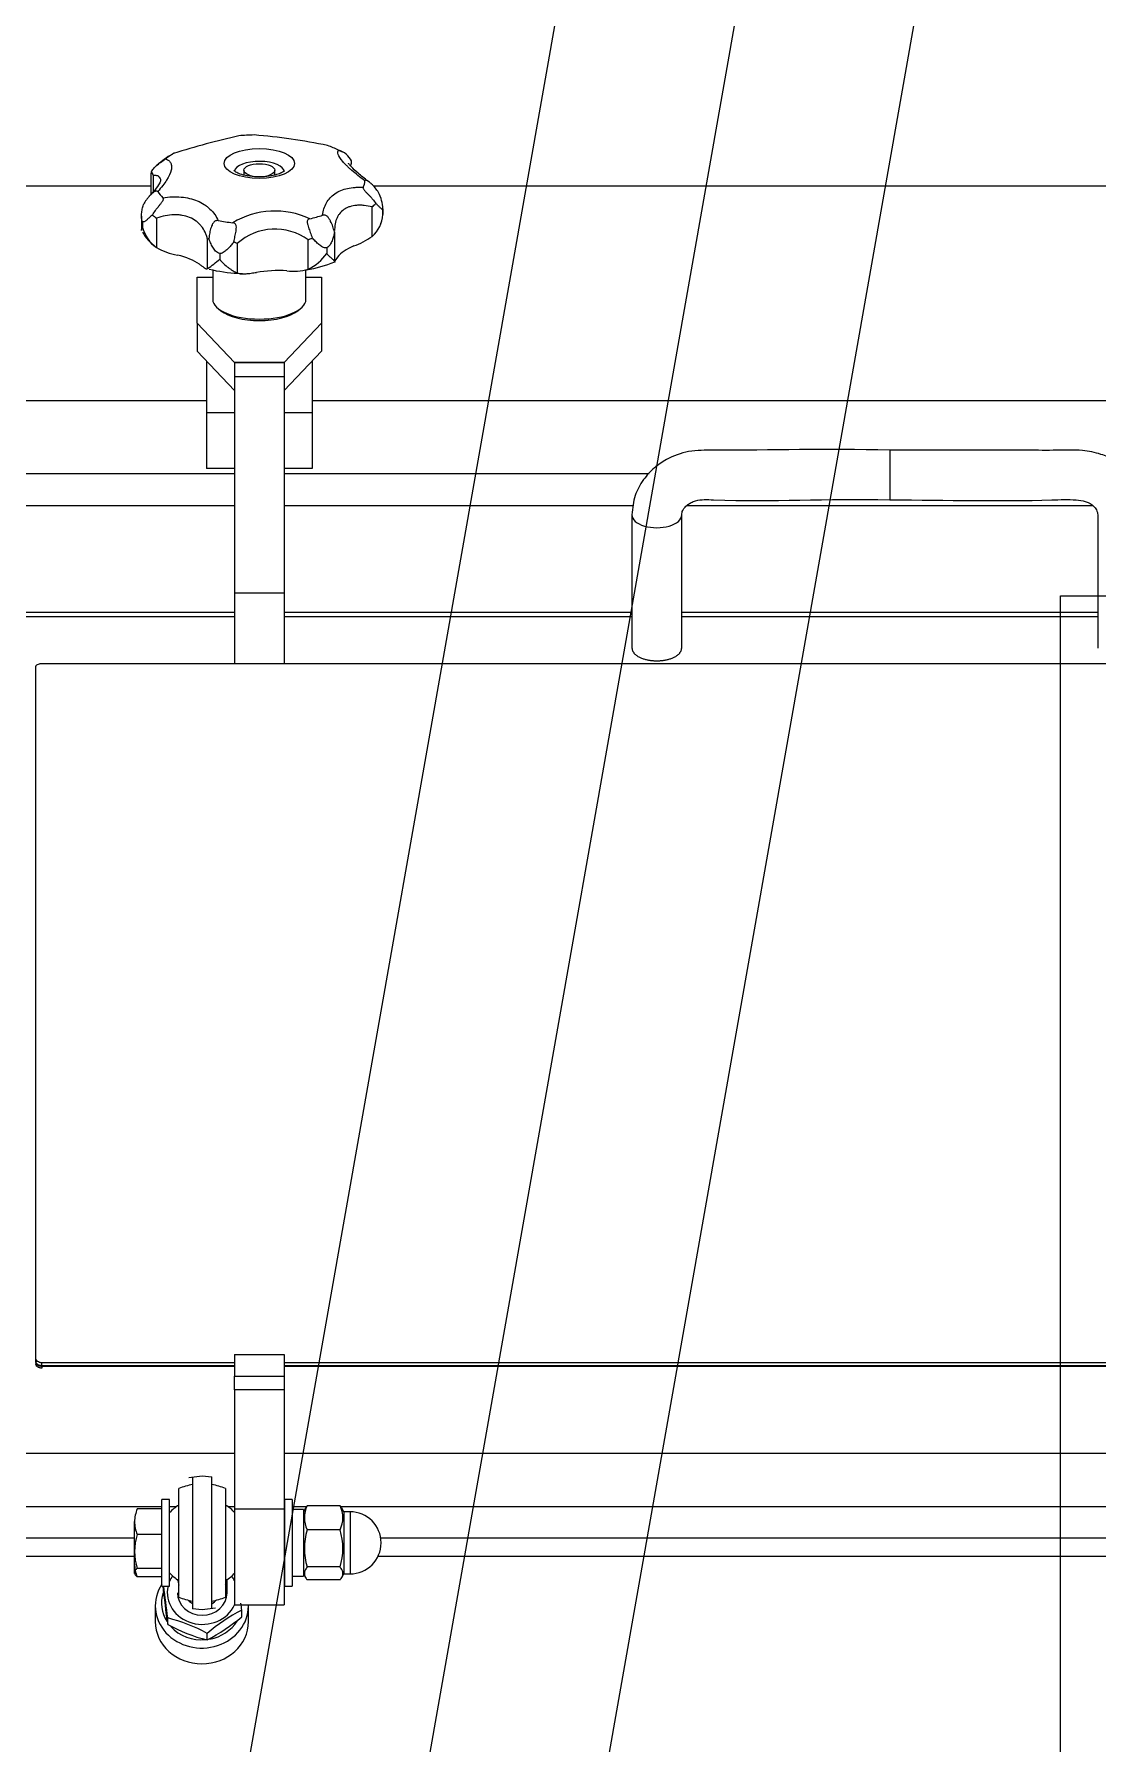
# Model space of a CAD drawing. Extents: x -681219 to -550379, y -242630 to -158199.
# Drawn here: x -589549 to -589207, y -221861 to -221311 of the extents above; entities that cross this region are included whole.
import ezdxf
from ezdxf.lldxf.tags import DXFTag

# ---------------------------------------------------------------- set-up
doc = ezdxf.new("R2010")
doc.units = 0
doc.header["$LTSCALE"] = 1000
doc.layers.get('0').update_dxf_attribs({"linetype": 'CONTINUOUS'})
doc.layers.add('center', color=253, linetype='CENTER2')
doc.layers.add('DIM', color=7, linetype='CONTINUOUS', lineweight=18)
doc.layers.add('famsun', color=7, linetype='CONTINUOUS', lineweight=0)
tags = doc.linetypes.add('CENTER2', pattern=[28.575, 19.05, -3.175, 3.175, -3.175]).pattern_tags.tags
tags[10:11] = [DXFTag(74, 4), DXFTag(75, 0), DXFTag(340, '0'), DXFTag(46, 0.0), DXFTag(50, 0.0), DXFTag(44, 0.0), DXFTag(45, 0.0)]
tags[8:9] = [DXFTag(74, 4), DXFTag(75, 0), DXFTag(340, '0'), DXFTag(46, 0.0), DXFTag(50, 0.0), DXFTag(44, 0.0), DXFTag(45, 0.0)]
tags[6:7] = [DXFTag(74, 4), DXFTag(75, 0), DXFTag(340, '0'), DXFTag(46, 0.0), DXFTag(50, 0.0), DXFTag(44, 0.0), DXFTag(45, 0.0)]
tags[4:5] = [DXFTag(74, 4), DXFTag(75, 0), DXFTag(340, '0'), DXFTag(46, 0.0), DXFTag(50, 0.0), DXFTag(44, 0.0), DXFTag(45, 0.0)]

# ---------------------------------------------------------------- blocks, each defined once
blk = doc.blocks.new('CYPZ04001A0001XY_A_CYPZ1000_V_1')
at = {"color": 0, "linetype": 'ByBlock', "lineweight": -2}
for p, q in [((424.79, -438.8), (424.79, -440.91)), ((411.5, -444.72), (411.5, -449.79)), ((437.51, -443.78), (437.51, -445.89)), ((441.5, -449.79), (441.5, -444.72)), ((400, -481.02), (400, -450.08)), ((416, -450.08), (400, -450.08)), ((413.67, -446.29), (413.67, -448.4)), ((416, -481.02), (416, -450.08)), ((426.39, -448.58), (422.09, -449.19)), ((429.49, -448.9), (426.39, -448.58)), ((397.39, -484.08), (397.39, -456.08)), ((399.89, -456.08), (397.39, -456.08)), ((399.89, -484.08), (399.89, -456.08)), ((418.39, -454.02), (418.39, -458.24)), ((418.89, -487.54), (418.89, -452.62)), ((433.89, -452.62), (433.89, -487.54)), ((436.89, -456.08), (436.89, -484.08)), ((439.39, -456.08), (436.89, -456.08)), ((439.39, -456.08), (439.39, -484.08)), ((378.79, -480.08), (378.79, -460.08)), ((380.79, -460.08), (378.79, -460.08)), ((381.47, -458.9), (380.79, -460.08)), ((380.79, -480.08), (380.79, -460.08)), ((382.02, -458.13), (392.56, -458.13)), ((382.02, -462.3), (392.56, -462.3)), ((393.79, -460.08), (393.11, -458.9)), ((393.79, -480.78), (393.79, -459.38)), ((397.39, -459.38), (393.79, -459.38)), ((436.89, -460.38), (436.89, -479.78)), ((439.39, -459.15), (447.31, -459.15)), ((439.39, -461.85), (447.31, -461.85)), ((448.19, -460.22), (448.19, -476.9)), ((369.74, -465.82), (40.25, -465.82)), ((400, -463.08), (399.89, -463.08)), ((575.5, -465.82), (448.19, -465.82)), ((40.25, -471.59), (368.91, -471.59)), ((439.39, -472.78), (447.31, -472.78)), ((448.19, -471.59), (539.5, -471.59)), ((382.02, -474.25), (392.56, -474.25)), ((399.89, -477.08), (400, -477.08)), ((31.45, -481.72), (381.84, -481.72)), ((378.79, -480.08), (380.79, -480.08)), ((380.79, -480.08), (381.47, -481.26)), ((382.02, -482.02), (392.56, -482.02)), ((392.74, -481.72), (397.39, -481.72)), ((393.11, -481.26), (393.79, -480.08)), ((393.79, -480.78), (397.39, -480.78)), ((397.39, -484.08), (399.89, -484.08)), ((399.89, -481.72), (400, -481.72)), ((416, -481.02), (400, -481.02)), ((400, -519.3), (400, -481.02)), ((416, -519.3), (416, -481.02)), ((416, -481.72), (418.1, -481.72)), ((434.68, -481.72), (436.89, -481.72)), ((436.89, -484.08), (439.39, -484.08)), ((439.39, -481.01), (447.31, -481.01)), ((439.39, -481.72), (487.5, -481.72)), ((423.3, -491.26), (426.39, -491.58)), ((426.39, -491.58), (430.69, -490.96)), ((8, -498.9), (400, -498.9)), ((416, -498.9), (487.5, -498.9)), ((400, -523.79), (400, -519.3)), ((400, -519.3), (416, -519.3)), ((416, -519.3), (416, -523.79)), ((400, -526.97), (8, -526.97)), ((8, -527.1), (400, -527.1)), ((8, -528.07), (400, -528.07)), ((400, -530.78), (400, -523.79)), ((416, -523.79), (400, -523.79)), ((416, -530.78), (416, -523.79)), ((478, -526.97), (416, -526.97)), ((416, -527.1), (478, -527.1)), ((416, -528.07), (478, -528.07)), ((478, -526.97), (478, -526.32)), ((478, -527.1), (478, -528.07)), ((416, -530.78), (400, -530.78)), ((480, -528.61), (480, -529.59)), ((480, -529.59), (480, -752.24)), ((478, -753.26), (-478, -753.26)), ((400, -776.03), (400, -753.26)), ((416, -776.03), (416, -753.26)), ((138, -801.1), (138, -758.25)), ((272, -758.25), (272, -801.1)), ((288, -801.1), (288, -758.25)), ((138, -768.3), (272, -768.3)), ((138, -769.72), (272, -769.72)), ((288, -768.3), (400, -768.3)), ((288, -769.72), (400, -769.72)), ((416, -768.3), (487.5, -768.3)), ((416, -769.72), (487.5, -769.72)), ((400, -845.73), (400, -776.03)), ((416, -776.03), (400, -776.03)), ((416, -845.73), (416, -776.03)), ((139.56, -804.08), (270.38, -804.08)), ((205, -821.95), (205, -805.95)), ((287.5, -804.08), (400, -804.08)), ((416, -804.08), (539.5, -804.08)), ((282.52, -814.38), (400, -814.38)), ((416, -814.38), (575.5, -814.38)), ((391, -834.01), (391, -816.11)), ((391, -816.11), (400, -816.11)), ((416, -816.11), (425, -816.11)), ((425, -834.01), (425, -816.11)), ((391, -850.66), (391, -834.01)), ((391, -834.01), (400, -834.01)), ((416, -834.01), (425, -834.01)), ((425, -850.66), (425, -834.01)), ((17, -837.84), (391, -837.84)), ((388, -853.83), (400, -841.15)), ((416, -841.15), (428, -853.83)), ((425, -837.84), (575.5, -837.84)), ((400, -850.22), (400, -845.73)), ((416, -845.73), (400, -845.73)), ((416, -850.22), (416, -845.73)), ((388, -862.9), (400, -850.22)), ((400, -850.22), (416, -850.22)), ((416, -850.22), (400, -850.22)), ((416, -850.22), (428, -862.9)), ((388, -862.9), (388, -853.83)), ((428, -862.9), (428, -853.83)), ((388, -877.69), (388, -862.9)), ((428, -862.9), (428, -877.69)), ((395.62, -866.84), (394.73, -867.55)), ((421.27, -867.55), (420.38, -866.84)), ((393, -870.51), (393, -879.97)), ((423, -880.04), (423, -870.51)), ((393, -877.69), (388, -877.69)), ((392.27, -880.22), (392.27, -889.71)), ((414.89, -878.93), (413.41, -878.82)), ((415.09, -888.52), (415.09, -879.04)), ((428, -877.69), (423, -877.69)), ((424.68, -880.42), (424.68, -889.9)), ((383.74, -882.42), (383.74, -892.06)), ((386.27, -887.13), (386.27, -885.32)), ((386.27, -885.32), (386.27, -885.32)), ((420.71, -883.48), (420.7, -883.48)), ((420.76, -885.3), (420.7, -885.29)), ((420.7, -885.29), (420.71, -885.29)), ((420.71, -885.29), (420.71, -883.48)), ((371.7, -890.81), (371.7, -900.3)), ((386.32, -887.12), (386.27, -887.13)), ((386.27, -887.13), (386.27, -887.13)), ((441.1, -896.7), (441.1, -887.23)), ((445.58, -893.71), (445.57, -893.71)), ((445.57, -895.53), (445.58, -895.53)), ((445.6, -895.55), (445.57, -895.53)), ((445.58, -895.53), (445.58, -893.71)), ((445.94, -897.36), (445.94, -892.75)), ((368.19, -897.99), (368.19, -899.9)), ((368.2, -899.65), (368.2, -897.84)), ((368.2, -899.66), (368.2, -899.65)), ((34.9, -907), (371.34, -907)), ((442.18, -910.4), (442.18, -905.15)), ((442.9, -910.88), (442.9, -904.23)), ((442.9, -907), (575.5, -907)), ((403, -910.54), (403, -912.09)), ((413, -912.09), (413, -910.58)), ((381.2, -917.96), (382.57, -918.59))]:
    blk.add_line(p, q, dxfattribs=at)
for centre, radius, start, end in [((452.95, -492.58), 60.71, 117.6373, 130.3183), ((411.02, -492.69), 55.62, 61.5633, 75.6708), ((385.51, -394.62), 60.71, 297.6379, 310.3188), ((451.28, -392), 55.62, 241.5628, 255.6702), ((93.63, -494.26), 347.57, 6.2767, 8.3501), ((774.83, -408.94), 339.34, 186.2516, 187.9974), ((750.99, -411.45), 339.34, 186.2516, 186.632), ((426.39, -470.08), 19, 99.3902, 113.2496), ((429.67, -459.77), 11.28, 124.4482, 134.6122), ((423.11, -459.77), 11.28, 46.478, 55.5509), ((426.39, -470.08), 19, 66.7504, 80.6098), ((429.67, -459.77), 11.28, 163.4391, 172.9179), ((423.11, -459.77), 11.28, 7.0639, 17.1043), ((378.79, -470.08), 10, 90, 270), ((400.72, -468.28), 19.64, 162.2945, 197.707), ((373.86, -468.28), 19.64, 342.293, 17.7056), ((426.39, -470.1), 14.31, 121.8117, 137.3856), ((426.39, -470.1), 14.31, 42.5741, 58.1872), ((437.37, -463.43), 10.83, 0.8716, 23.2925), ((430.65, -467.31), 17.54, 341.8378, 18.1637), ((437.37, -477.06), 10.83, 0.8716, 23.2925), ((389.69, -478.14), 8.61, 153.1457, 206.8521), ((384.89, -478.14), 8.61, 333.148, 26.8542), ((437.19, -476.69), 11, 336.8846, 358.9513), ((426.39, -470.06), 14.31, 222.5741, 238.1872), ((426.39, -470.06), 14.31, 301.8117, 317.3856), ((426.39, -470.08), 19, 246.7504, 260.6098), ((426.39, -470.08), 19, 279.3902, 293.2496), ((398.52, -917.68), 38.05, 98.6603, 112.887), ((399.36, -894.55), 15.99, 116.3175, 144.6448), ((396.83, -895.87), 16.3, 81.949, 106.2499), ((412.56, -928.51), 49.63, 76.4847, 87.3105), ((448.23, -914.54), 41.46, 124.6066, 131.4934), ((377.11, -879.8), 7.17, 322.6075, 338.0984), ((430.84, -905.05), 20.57, 60.0611, 80.0637), ((378.33, -898.5), 10.15, 130.7815, 176.1227), ((384.75, -908.6), 22.06, 108.8756, 126.2599), ((456.67, -1027.8), 152.37, 115.0021, 115.5435), ((402.94, -874.89), 18.26, 234.2294, 311.7144), ((442.32, -826.16), 68.05, 246.4187, 247.4647), ((423.73, -888.81), 1.45, 291.2526, 311.3206), ((434.82, -896.34), 11.07, 13.7287, 55.4367), ((433.34, -898.85), 13.98, 28.5412, 54.5186), ((370.2, -896.06), 1.66, 142.3921, 177.1572), ((402.94, -872.42), 26.54, 245.0577, 300.8683), ((427.27, -916.64), 24.27, 51.3398, 55.2473), ((375.63, -901.4), 7.64, 166.6045, 166.8038), ((380.67, -899.12), 12.49, 182.4352, 207.9299), ((382.89, -913.38), 17.22, 130.5401, 135.9911), ((384.71, -915.23), 6.43, 166.1594, 178.7564), ((420.79, -890.88), 30.48, 310.8459, 312.1528), ((435.29, -913.76), 7.68, 15.1231, 26.008), ((385.07, -911.24), 7.81, 209.5964, 250.7822), ((357.12, -669.84), 259.8, 282.7742, 287.582), ((430.09, -909.35), 9.83, 301.9838, 304.0678), ((420.79, -890.88), 30.48, 298.8395, 309.5285), ((424.3, -737.19), 186.84, 258.1756, 265.5135)]:
    blk.add_arc(centre, radius, start, end, dxfattribs=at)
for centre, major_axis, ratio, start_param, end_param in [((426.5, -444.72), (-15, 0), 0.906308, 3.141593, 6.283185), ((426.5, -449.79), (-15, 0), 0.906308, 2.604795, 6.283185), ((426.5, -450.64), (-13, 0), 0.906308, 4.908512, 5.773001), ((426.5, -450.64), (-13, 0), 0.906308, 3.831532, 4.811113), ((426.39, -454.02), (-11.25, 0), 0.906308, 2.938202, 5.8897), ((426.5, -450.64), (-13, 0), 0.906308, 2.855601, 3.659079), ((426.5, -449.79), (-15, 0), 0.906308, 0, 0.021133), ((426.39, -454.02), (-8, 0), 0.906308, 3.141593, 6.283185), ((426.39, -454.02), (-11.25, 0), 0.906308, 0.393485, 0.559461), ((426.39, -454.02), (-11.25, 0), 0.906308, 2.582131, 2.774385), ((280, -801.1), (-8, 0), 0.515404, 3.14086, 6.282743), ((408, -870.51), (-15, 0), 0.422618, 3.141593, 6.283185), ((408, -869.6), (-14, 0), 0.422618, 3.626705, 5.798073), ((401.62, -871.14), (-20.48, 0), 0.422618, 1.448124, 1.937208), ((363.28, -881.54), (20.48, 0), 0.422618, 5.487314, 5.976398), ((444.76, -877.33), (-20.48, 0), 0.422618, 0.550526, 1.03961), ((408, -909.11), (-34, 0), 0.422618, -1.072531, -0.927725), ((408, -909.11), (34, 0), 0.422618, 1.171463, 1.31627), ((408, -909.11), (-34, 0), 0.422618, 6.108252, 6.253059), ((408, -909.11), (34, 0), 0.422618, 0.273865, 0.418672), ((408, -911.59), (-8, 0), 0.422618, 6.279753, 6.283185), ((408, -911.59), (-8, 0), 0.422618, 0, 3.082061), ((408, -909.11), (-34, 0), 0.422618, 0.722664, 0.867471), ((408, -909.11), (34, 0), 0.422618, -0.623732, -0.478926), ((408, -909.11), (34, 0), 0.422618, 4.761855, 4.906662)]:
    blk.add_ellipse(centre, major_axis=major_axis, ratio=ratio, start_param=start_param, end_param=end_param, dxfattribs=at)
for centre, major_axis in [((408, -914.29), (-11.37, 0)), ((408, -912.09), (5, 0))]:
    blk.add_ellipse(centre, major_axis=major_axis, ratio=0.422618, dxfattribs=at)
for points, knots in [([(423.29, -448.8), (423.29, -448.8), (423.29, -448.82), (423.29, -449.01), (423.29, -449.71), (423.29, -450.83), (423.29, -452.83), (423.29, -456.22), (423.29, -460.54), (423.29, -464.33), (423.29, -467.29), (423.29, -470.31), (423.29, -472.83), (423.29, -474.8), (423.29, -476.26), (423.29, -477.45), (423.29, -478.38), (423.29, -479.07), (423.29, -479.75), (423.29, -480.64), (423.29, -481.71), (423.29, -482.95), (423.29, -484.51), (423.29, -486.28), (423.29, -488.08), (423.29, -489.52), (423.29, -490.92), (423.29, -491.35), (423.29, -491.35), (423.29, -491.35)], [0.0575324, 0.0575324, 0.0575324, 0.0575324, 0.0625689, 0.0928744, 0.1250987, 0.1564034, 0.1876285, 0.2500012, 0.312374, 0.3436389, 0.3749038, 0.4061687, 0.4374336, 0.4530759, 0.4687181, 0.4843604, 0.4921828, 0.5000052, 0.5078275, 0.5156499, 0.5312922, 0.5469345, 0.5625767, 0.5938416, 0.6251065, 0.6563714, 0.6876364, 0.7500091, 0.7501661, 0.7501661, 0.7501661, 0.7501661]), ([(429.49, -491.35), (429.49, -491.35), (429.49, -491.36), (429.49, -490.92), (429.49, -489.52), (429.49, -488.08), (429.49, -486.28), (429.49, -484.51), (429.49, -482.95), (429.49, -481.71), (429.49, -480.64), (429.49, -479.75), (429.49, -479.07), (429.49, -478.38), (429.49, -477.45), (429.49, -476.26), (429.49, -474.8), (429.49, -472.83), (429.49, -470.31), (429.49, -467.29), (429.49, -464.33), (429.49, -460.54), (429.49, -456.22), (429.49, -452.83), (429.49, -450.83), (429.49, -449.71), (429.49, -449.01), (429.49, -448.82), (429.49, -448.8), (429.49, -448.8)], [0.2496729, 0.2496729, 0.2496729, 0.2496729, 0.2500012, 0.312374, 0.3436389, 0.3749038, 0.4061687, 0.4374336, 0.4530759, 0.4687181, 0.4843604, 0.4921828, 0.5000052, 0.5078275, 0.5156499, 0.5312922, 0.5469345, 0.5625767, 0.5938416, 0.6251065, 0.6563714, 0.6876364, 0.7500091, 0.8123818, 0.8436063, 0.8749117, 0.9071354, 0.9374414, 0.9423316, 0.9423316, 0.9423316, 0.9423316]), ([(382.02, -458.13), (381.73, -458.47), (381.49, -458.82), (381.17, -459.52), (381.08, -459.87), (381.08, -460.4), (381.1, -460.57), (381.19, -460.93), (381.25, -461.1), (381.5, -461.63), (381.73, -461.97), (382.02, -462.3)], [0, 0, 0, 0, 0.25, 0.25, 0.5, 0.5, 0.625, 0.625, 0.75, 0.75, 1, 1, 1, 1]), ([(392.56, -462.3), (392.85, -461.97), (393.08, -461.63), (393.33, -461.1), (393.39, -460.93), (393.48, -460.57), (393.5, -460.4), (393.5, -459.87), (393.41, -459.52), (393.09, -458.82), (392.85, -458.47), (392.56, -458.13)], [0, 0, 0, 0, 0.25, 0.25, 0.375, 0.375, 0.5, 0.5, 0.75, 0.75, 1, 1, 1, 1]), ([(447.31, -461.85), (447.58, -461.63), (447.8, -461.4), (448.11, -460.96), (448.19, -460.73), (448.19, -460.38), (448.17, -460.27), (448.09, -460.04), (448.03, -459.93), (447.8, -459.59), (447.58, -459.37), (447.31, -459.15)], [0, 0, 0, 0, 0.25, 0.25, 0.5, 0.5, 0.625, 0.625, 0.75, 0.75, 1, 1, 1, 1]), ([(478, -526.32), (478.13, -526.32), (478.26, -526.33), (478.52, -526.37), (478.64, -526.4), (478.89, -526.48), (479, -526.52), (479.22, -526.63), (479.32, -526.7), (479.6, -526.91), (479.75, -527.07), (479.95, -527.44), (480, -527.64), (480, -527.84)], [0, 0, 0, 0, 0.125, 0.125, 0.25, 0.25, 0.375, 0.375, 0.5, 0.5, 0.75, 0.75, 1, 1, 1, 1]), ([(480, -528.49), (480, -528.39), (479.99, -528.29), (479.94, -528.1), (479.9, -528), (479.8, -527.82), (479.74, -527.73), (479.59, -527.57), (479.51, -527.49), (479.23, -527.28), (479.01, -527.17), (478.53, -527.02), (478.26, -526.97), (478, -526.97)], [0, 0, 0, 0, 0.125, 0.125, 0.25, 0.25, 0.375, 0.375, 0.5, 0.5, 0.75, 0.75, 1, 1, 1, 1]), ([(478, -527.1), (478.07, -527.1), (478.16, -527.1), (478.33, -527.11), (478.45, -527.13), (478.61, -527.17), (478.74, -527.2), (478.89, -527.25), (479, -527.3), (479.14, -527.36), (479.24, -527.42), (479.37, -527.5), (479.46, -527.57), (479.57, -527.67), (479.65, -527.75), (479.73, -527.85), (479.8, -527.94), (479.86, -528.05), (479.91, -528.15), (479.95, -528.26), (479.97, -528.36), (479.99, -528.48), (480, -528.56), (480, -528.61)], [0, 0, 0, 0, 0.062521, 0.093788, 0.156301, 0.187566, 0.250076, 0.28134, 0.343845, 0.375106, 0.437606, 0.468863, 0.531356, 0.562611, 0.625098, 0.65635, 0.718831, 0.75008, 0.812557, 0.843804, 0.906276, 0.937522, 1, 1, 1, 1]), ([(478, -528.07), (478.07, -528.08), (478.13, -528.08), (478.26, -528.09), (478.33, -528.09), (478.52, -528.12), (478.64, -528.15), (479.01, -528.27), (479.23, -528.38), (479.6, -528.66), (479.75, -528.83), (479.9, -529.1), (479.94, -529.2), (479.97, -529.34), (479.98, -529.39), (480, -529.49), (480, -529.54), (480, -529.59)], [0, 0, 0, 0, 0.0625, 0.0625, 0.125, 0.125, 0.25, 0.25, 0.5, 0.5, 0.75, 0.75, 0.875, 0.875, 0.9375, 0.9375, 1, 1, 1, 1]), ([(480, -752.24), (480, -752.27), (480, -752.31), (479.98, -752.38), (479.97, -752.41), (479.94, -752.51), (479.9, -752.57), (479.75, -752.76), (479.6, -752.87), (479.23, -753.06), (479.01, -753.14), (478.64, -753.21), (478.52, -753.23), (478.33, -753.25), (478.26, -753.26), (478.13, -753.26), (478.07, -753.26), (478, -753.26)], [0, 0, 0, 0, 0.0625, 0.0625, 0.125, 0.125, 0.25, 0.25, 0.5, 0.5, 0.75, 0.75, 0.875, 0.875, 0.9375, 0.9375, 1, 1, 1, 1]), ([(122, -801.1), (122.14, -803.03), (122.4, -806.01), (124.41, -810.83), (127.65, -815.2), (132.06, -818.58), (137.28, -820.93), (143.66, -822.17), (151.6, -821.84), (161.2, -821.97), (173.13, -821.94), (188.21, -821.96), (198.45, -821.95), (205, -821.95)], [0, 0, 0, 0, 0.05897, 0.106737, 0.168811, 0.235521, 0.287182, 0.350865, 0.4375, 0.53562, 0.652193, 0.813277, 1, 1, 1, 1]), ([(205, -805.95), (185.84, -805.94), (167.63, -805.31), (146.58, -806.19), (142.47, -805.72), (140.64, -804.9), (139.33, -804), (138.22, -802.62), (138.07, -801.69), (138, -801.1)], [0, 0, 0, 0, 0.72083, 0.828417, 0.869722, 0.889579, 0.91804, 0.954855, 1, 1, 1, 1]), ([(272, -801.1), (271.95, -801.62), (271.83, -802.33), (271.18, -803.37), (270.18, -804.37), (268.94, -805.14), (266.31, -806.19), (244.12, -805.07), (225.79, -806.51), (205, -805.95)], [0, 0, 0, 0, 0.044403, 0.068245, 0.093833, 0.112607, 0.135624, 0.215994, 1, 1, 1, 1]), ([(205, -821.95), (225.77, -822.46), (245.22, -821.83), (269.69, -821.98), (276.2, -819.6), (281.04, -816.29), (284.6, -812.44), (287.4, -807.16), (287.8, -803.41), (288, -801.1)], [0, 0, 0, 0, 0.593126, 0.677846, 0.758027, 0.807902, 0.864813, 0.928873, 1, 1, 1, 1]), ([(415.09, -879.04), (414.69, -878.89), (414.25, -878.8), (413.31, -878.72), (412.81, -878.73), (411.76, -878.81), (411.22, -878.87), (410.11, -879.04), (409.54, -879.13), (408.96, -879.22)], [0, 0, 0, 0, 0.25, 0.25, 0.5, 0.5, 0.75, 0.75, 1, 1, 1, 1]), ([(420.7, -883.48), (420.7, -883.4), (420.67, -883.32), (420.58, -883.18), (420.53, -883.11), (420.37, -882.92), (420.25, -882.8), (419.9, -882.43), (419.66, -882.2), (418.94, -881.53), (418.45, -881.12), (417.71, -880.55), (417.46, -880.38), (416.97, -880.04), (416.72, -879.88), (416, -879.45), (415.53, -879.21), (415.09, -879.04)], [0, 0, 0, 0, 0.03125, 0.03125, 0.0625, 0.0625, 0.125, 0.125, 0.25, 0.25, 0.5, 0.5, 0.625, 0.625, 0.75, 0.75, 1, 1, 1, 1]), ([(427.3, -881.85), (426.98, -881.63), (426.69, -881.42), (426.28, -881.12), (426.15, -881.02), (425.9, -880.84), (425.78, -880.76), (425.44, -880.54), (425.25, -880.43), (424.92, -880.33), (424.79, -880.34), (424.68, -880.42)], [0, 0, 0, 0, 0.25, 0.25, 0.375, 0.375, 0.5, 0.5, 0.75, 0.75, 1, 1, 1, 1]), ([(386.27, -885.32), (386.27, -885.24), (386.23, -885.18), (386.16, -885.07), (386.12, -885.02), (385.99, -884.88), (385.9, -884.8), (385.63, -884.56), (385.45, -884.41), (384.97, -883.99), (384.68, -883.74), (384.33, -883.4), (384.22, -883.29), (384.04, -883.09), (383.96, -883), (383.78, -882.75), (383.72, -882.62), (383.74, -882.54)], [0, 0, 0, 0, 0.03125, 0.03125, 0.0625, 0.0625, 0.125, 0.125, 0.25, 0.25, 0.5, 0.5, 0.625, 0.625, 0.75, 0.75, 1, 1, 1, 1]), ([(416.24, -889.01), (416.54, -888.6), (416.85, -888.21), (417.51, -887.45), (417.85, -887.07), (418.39, -886.56), (418.57, -886.39), (418.96, -886.07), (419.15, -885.92), (419.56, -885.66), (419.77, -885.54), (420.22, -885.36), (420.46, -885.3), (420.7, -885.29)], [0, 0, 0, 0, 0.25, 0.25, 0.5, 0.5, 0.625, 0.625, 0.75, 0.75, 0.875, 0.875, 1, 1, 1, 1]), ([(420.76, -885.3), (421.02, -885.35), (421.25, -885.45), (421.69, -885.73), (421.89, -885.9), (422.26, -886.27), (422.42, -886.48), (422.73, -886.9), (422.88, -887.11), (423.28, -887.78), (423.51, -888.24), (423.92, -889.19), (424.1, -889.68), (424.25, -890.16)], [0, 0, 0, 0, 0.125, 0.125, 0.25, 0.25, 0.375, 0.375, 0.5, 0.5, 0.75, 0.75, 1, 1, 1, 1]), ([(383.84, -892.25), (383.9, -891.77), (384, -891.29), (384.24, -890.35), (384.39, -889.87), (384.67, -889.19), (384.77, -888.96), (384.99, -888.53), (385.11, -888.31), (385.38, -887.91), (385.53, -887.72), (385.87, -887.37), (386.06, -887.23), (386.27, -887.13)], [0, 0, 0, 0, 0.25, 0.25, 0.5, 0.5, 0.625, 0.625, 0.75, 0.75, 0.875, 0.875, 1, 1, 1, 1]), ([(386.32, -887.12), (386.55, -887.06), (386.77, -887.07), (387.22, -887.17), (387.43, -887.26), (387.84, -887.47), (388.05, -887.6), (388.43, -887.88), (388.62, -888.03), (389.18, -888.5), (389.55, -888.84), (390.27, -889.56), (390.62, -889.93), (390.97, -890.32)], [0, 0, 0, 0, 0.125, 0.125, 0.25, 0.25, 0.375, 0.375, 0.5, 0.5, 0.75, 0.75, 1, 1, 1, 1]), ([(391.75, -896.49), (391.89, -896.45), (392.01, -896.41), (392.24, -896.28), (392.34, -896.2), (392.48, -895.99), (392.53, -895.87), (392.58, -895.62), (392.58, -895.48), (392.56, -895.22), (392.54, -895.08), (392.49, -894.81), (392.46, -894.67), (392.35, -894.26), (392.26, -893.98), (392.08, -893.43), (391.98, -893.15), (391.78, -892.59), (391.68, -892.31), (391.38, -891.46), (391.17, -890.89), (390.97, -890.32)], [0, 0, 0, 0, 0.0625, 0.0625, 0.125, 0.125, 0.1875, 0.1875, 0.25, 0.25, 0.3125, 0.3125, 0.375, 0.375, 0.5, 0.5, 0.625, 0.625, 0.75, 0.75, 1, 1, 1, 1]), ([(416.24, -889.01), (416.1, -889.6), (415.96, -890.19), (415.72, -891.35), (415.6, -891.92), (415.47, -892.77), (415.44, -893.06), (415.4, -893.62), (415.39, -893.9), (415.46, -894.3), (415.49, -894.42), (415.6, -894.67), (415.67, -894.79), (415.87, -894.98), (416, -895.05), (416.27, -895.16), (416.41, -895.19), (416.56, -895.2)], [0, 0, 0, 0, 0.25, 0.25, 0.5, 0.5, 0.625, 0.625, 0.75, 0.75, 0.8125, 0.8125, 0.875, 0.875, 0.9375, 0.9375, 1, 1, 1, 1]), ([(421.22, -895.87), (421.36, -895.89), (421.51, -895.91), (421.81, -895.88), (421.95, -895.85), (422.24, -895.73), (422.37, -895.65), (422.6, -895.45), (422.7, -895.34), (422.88, -895.1), (422.96, -894.98), (423.11, -894.72), (423.17, -894.59), (423.35, -894.2), (423.46, -893.93), (423.64, -893.37), (423.72, -893.09), (423.86, -892.52), (423.93, -892.23), (424.1, -891.36), (424.19, -890.76), (424.25, -890.16)], [0, 0, 0, 0, 0.0625, 0.0625, 0.125, 0.125, 0.1875, 0.1875, 0.25, 0.25, 0.3125, 0.3125, 0.375, 0.375, 0.5, 0.5, 0.625, 0.625, 0.75, 0.75, 1, 1, 1, 1]), ([(424.68, -889.9), (424.78, -890.3), (424.89, -890.69), (425.15, -891.44), (425.3, -891.81), (425.81, -892.87), (426.21, -893.52), (426.93, -894.42), (427.19, -894.71), (427.75, -895.25), (428.05, -895.5), (428.99, -896.2), (429.69, -896.59), (431.21, -897.22), (432.01, -897.44), (433.27, -897.65), (433.7, -897.7), (434.58, -897.76), (435.04, -897.77), (436.41, -897.74), (437.34, -897.63), (439.21, -897.27), (440.15, -897.02), (441.1, -896.7)], [0, 0, 0, 0, 0.0625, 0.0625, 0.125, 0.125, 0.25, 0.25, 0.3125, 0.3125, 0.375, 0.375, 0.5, 0.5, 0.625, 0.625, 0.6875, 0.6875, 0.75, 0.75, 0.875, 0.875, 1, 1, 1, 1]), ([(371.7, -900.3), (372.58, -900.52), (373.44, -900.68), (374.7, -900.81), (375.12, -900.84), (375.93, -900.85), (376.33, -900.83), (377.48, -900.73), (378.21, -900.59), (379.23, -900.25), (379.55, -900.12), (380.17, -899.82), (380.47, -899.64), (381.3, -899.07), (381.77, -898.62), (382.37, -897.84), (382.56, -897.57), (382.88, -896.99), (383.03, -896.68), (383.4, -895.72), (383.57, -895.03), (383.73, -893.8), (383.76, -893.27), (383.76, -892.73)], [0, 0, 0, 0, 0.125, 0.125, 0.1875, 0.1875, 0.25, 0.25, 0.375, 0.375, 0.4375, 0.4375, 0.5, 0.5, 0.625, 0.625, 0.6875, 0.6875, 0.75, 0.75, 0.875, 0.875, 0.9622846, 0.9622846, 0.9622846, 0.9622846]), ([(383.74, -892.06), (383.74, -892.09), (383.74, -892.11), (383.77, -892.18), (383.8, -892.21), (383.84, -892.25)], [0.1923363, 0.1923363, 0.1923363, 0.1923363, 0.5, 0.5, 1, 1, 1, 1]), ([(383.84, -892.25), (383.98, -892.84), (384.14, -893.42), (384.53, -894.55), (384.76, -895.1), (385.17, -895.9), (385.31, -896.16), (385.64, -896.67), (385.82, -896.91), (386.14, -897.23), (386.26, -897.33), (386.51, -897.5), (386.65, -897.57), (386.94, -897.66), (387.08, -897.68), (387.36, -897.67), (387.49, -897.65), (387.61, -897.61)], [0, 0, 0, 0, 0.25, 0.25, 0.5, 0.5, 0.625, 0.625, 0.75, 0.75, 0.8125, 0.8125, 0.875, 0.875, 0.9375, 0.9375, 1, 1, 1, 1]), ([(439.06, -903.27), (438.05, -903.42), (437.05, -903.52), (435.08, -903.59), (434.1, -903.57), (431.3, -903.32), (429.57, -902.91), (427.19, -901.93), (426.46, -901.54), (425.43, -900.88), (425.1, -900.65), (424.47, -900.15), (424.17, -899.89), (422.76, -898.55), (421.87, -897.29), (421.22, -895.87)], [0, 0, 0, 0, 0.125, 0.125, 0.25, 0.25, 0.5, 0.5, 0.625, 0.625, 0.6875, 0.6875, 0.75, 0.75, 1, 1, 1, 1]), ([(442.43, -897.69), (442.74, -897.41), (443.04, -897.14), (443.62, -896.63), (443.9, -896.39), (444.29, -896.06), (444.42, -895.95), (444.67, -895.76), (444.79, -895.68), (445.03, -895.55), (445.15, -895.49), (445.37, -895.45), (445.48, -895.46), (445.57, -895.53)], [0, 0, 0, 0, 0.25, 0.25, 0.5, 0.5, 0.625, 0.625, 0.75, 0.75, 0.875, 0.875, 1, 1, 1, 1]), ([(445.6, -895.55), (445.69, -895.66), (445.75, -895.83), (445.86, -896.22), (445.89, -896.44), (445.93, -896.89), (445.94, -897.13), (445.94, -897.62), (445.93, -897.86), (445.87, -898.6), (445.8, -899.09), (445.59, -900.08), (445.46, -900.58), (445.3, -901.06)], [0, 0, 0, 0, 0.125, 0.125, 0.25, 0.25, 0.375, 0.375, 0.5, 0.5, 0.75, 0.75, 1, 1, 1, 1]), ([(445.94, -892.73), (445.94, -892.81), (445.93, -892.89), (445.89, -893.1), (445.85, -893.21), (445.77, -893.4), (445.73, -893.46), (445.68, -893.55), (445.66, -893.58), (445.64, -893.63), (445.63, -893.65), (445.61, -893.68), (445.6, -893.7), (445.6, -893.74)], [0.6559982, 0.6559982, 0.6559982, 0.6559982, 0.75, 0.75, 0.875, 0.875, 0.9375, 0.9375, 0.96875, 0.96875, 0.984375, 0.984375, 1, 1, 1, 1]), ([(368.2, -899.63), (368.23, -899.52), (368.28, -899.48), (368.39, -899.46), (368.46, -899.49), (368.61, -899.59), (368.69, -899.66), (368.87, -899.83), (368.96, -899.92), (369.26, -900.21), (369.48, -900.43), (369.96, -900.91), (370.22, -901.16), (370.51, -901.42)], [0, 0, 0, 0, 0.125, 0.125, 0.25, 0.25, 0.375, 0.375, 0.5, 0.5, 0.75, 0.75, 1, 1, 1, 1]), ([(374.52, -906.61), (374.55, -906.54), (374.56, -906.47), (374.55, -906.3), (374.52, -906.2), (374.41, -905.98), (374.34, -905.87), (374.17, -905.64), (374.07, -905.53), (373.87, -905.3), (373.77, -905.19), (373.56, -904.97), (373.45, -904.86), (373.13, -904.54), (372.92, -904.33), (372.51, -903.89), (372.3, -903.67), (371.91, -903.23), (371.72, -903.01), (371.17, -902.34), (370.83, -901.88), (370.51, -901.42)], [0, 0, 0, 0, 0.0625, 0.0625, 0.125, 0.125, 0.1875, 0.1875, 0.25, 0.25, 0.3125, 0.3125, 0.375, 0.375, 0.5, 0.5, 0.625, 0.625, 0.75, 0.75, 1, 1, 1, 1]), ([(387.61, -897.61), (387.54, -898.34), (387.4, -899.04), (387, -900.37), (386.73, -901.01), (385.75, -902.76), (384.84, -903.75), (383.1, -904.95), (382.46, -905.29), (381.1, -905.86), (380.37, -906.09), (378.84, -906.43), (378.03, -906.54), (376.75, -906.63), (376.31, -906.65), (375.42, -906.65), (374.98, -906.63), (374.52, -906.61)], [0, 0, 0, 0, 0.125, 0.125, 0.25, 0.25, 0.5, 0.5, 0.625, 0.625, 0.75, 0.75, 0.875, 0.875, 0.9375, 0.9375, 1, 1, 1, 1]), ([(442.43, -897.69), (442.12, -898.19), (441.79, -898.68), (441.09, -899.65), (440.72, -900.13), (440.15, -900.84), (439.96, -901.08), (439.58, -901.55), (439.4, -901.79), (439.16, -902.15), (439.08, -902.28), (438.96, -902.52), (438.92, -902.64), (438.88, -902.87), (438.89, -902.97), (438.95, -903.14), (439, -903.21), (439.06, -903.27)], [0, 0, 0, 0, 0.25, 0.25, 0.5, 0.5, 0.625, 0.625, 0.75, 0.75, 0.8125, 0.8125, 0.875, 0.875, 0.9375, 0.9375, 1, 1, 1, 1]), ([(440.73, -905.22), (440.77, -905.28), (440.83, -905.34), (440.97, -905.4), (441.06, -905.42), (441.27, -905.4), (441.39, -905.37), (441.63, -905.26), (441.75, -905.2), (441.99, -905.05), (442.11, -904.97), (442.35, -904.79), (442.46, -904.7), (442.79, -904.4), (443.01, -904.2), (443.42, -903.76), (443.62, -903.54), (444, -903.07), (444.18, -902.83), (444.7, -902.1), (445.02, -901.59), (445.3, -901.06)], [0, 0, 0, 0, 0.0625, 0.0625, 0.125, 0.125, 0.1875, 0.1875, 0.25, 0.25, 0.3125, 0.3125, 0.375, 0.375, 0.5, 0.5, 0.625, 0.625, 0.75, 0.75, 1, 1, 1, 1]), ([(369.64, -904.97), (369.95, -905.48), (370.29, -905.95), (371.02, -906.85), (371.42, -907.28), (372.05, -907.86), (372.27, -908.05), (372.72, -908.4), (372.95, -908.55), (373.29, -908.74), (373.4, -908.79), (373.61, -908.87), (373.7, -908.9), (373.86, -908.9), (373.92, -908.88), (373.99, -908.8), (374.01, -908.74), (374.02, -908.67)], [0, 0, 0, 0, 0.25, 0.25, 0.5, 0.5, 0.625, 0.625, 0.75, 0.75, 0.8125, 0.8125, 0.875, 0.875, 0.9375, 0.9375, 1, 1, 1, 1]), ([(372.51, -908.25), (372.64, -908.34), (374.04, -909.34), (376.27, -911.18), (378.46, -913.21), (379.22, -914.23), (379.34, -914.4), (379.34, -914.39)], [0, 0, 0, 0, 0.0224668, 0.2818123, 0.5145835, 0.7145087, 0.795614, 0.795614, 0.795614, 0.795614]), ([(438.17, -915.73), (437.98, -915.66), (437.79, -915.59), (437.46, -915.41), (437.3, -915.31), (436.89, -914.98), (436.67, -914.72), (436.37, -914.11), (436.28, -913.77), (436.24, -913), (436.28, -912.57), (436.62, -911.17), (437.11, -910.12), (438.21, -908.38), (438.64, -907.77), (439.61, -906.52), (440.15, -905.88), (440.73, -905.22)], [0, 0, 0, 0, 0.0625, 0.0625, 0.125, 0.125, 0.25, 0.25, 0.375, 0.375, 0.5, 0.5, 0.75, 0.75, 0.875, 0.875, 1, 1, 1, 1]), ([(439.77, -908.97), (439.78, -908.99), (439.75, -908.61), (440.47, -907.37), (441.76, -905.54), (443, -904.26), (443.49, -903.76)], [0.1181498, 0.1181498, 0.1181498, 0.1181498, 0.290711, 0.5349035, 0.8451847, 1, 1, 1, 1]), ([(374.02, -908.67), (375.58, -909.85), (376.97, -910.97), (378.48, -912.29), (378.77, -912.55), (379.33, -913.06), (379.59, -913.32), (380.34, -914.05), (380.77, -914.52), (381.9, -915.84), (382.38, -916.59), (382.72, -917.51), (382.76, -917.78), (382.73, -918.25), (382.64, -918.45), (382.5, -918.61)], [0, 0, 0, 0, 0.25, 0.25, 0.3125, 0.3125, 0.375, 0.375, 0.5, 0.5, 0.75, 0.75, 0.875, 0.875, 1, 1, 1, 1]), ([(399.92, -911.99), (399.94, -911.99), (400.05, -911.78), (401.08, -911.14), (402.93, -910.48), (405.57, -910), (408.75, -909.87), (411.82, -910.2), (414.2, -910.84), (415.63, -911.53), (416.07, -911.95), (416.08, -911.98), (416.08, -911.98)], [0.0888836, 0.0888836, 0.0888836, 0.0888836, 0.1586859, 0.2360703, 0.3203656, 0.4173024, 0.5231431, 0.6323789, 0.7278613, 0.8112763, 0.8850689, 0.9114357, 0.9114357, 0.9114357, 0.9114357]), ([(442.7, -911.76), (442.45, -912.15), (442.17, -912.51), (441.54, -913.21), (441.2, -913.54), (440.62, -914.02), (440.42, -914.18), (439.99, -914.49), (439.76, -914.65), (439.4, -914.89), (439.27, -914.97), (439.01, -915.13), (438.88, -915.22), (438.64, -915.39), (438.52, -915.46), (438.33, -915.61), (438.25, -915.67), (438.17, -915.73)], [0, 0, 0, 0, 0.25, 0.25, 0.5, 0.5, 0.625, 0.625, 0.75, 0.75, 0.8125, 0.8125, 0.875, 0.875, 0.9375, 0.9375, 1, 1, 1, 1]), ([(439.74, -908.69), (439.74, -908.83), (439.75, -908.97), (439.82, -909.42), (439.95, -909.68), (440.26, -909.99), (440.38, -910.08), (440.66, -910.23), (440.81, -910.29), (441.32, -910.41), (441.73, -910.43), (442.18, -910.4)], [0.5769264, 0.5769264, 0.5769264, 0.5769264, 0.625, 0.625, 0.75, 0.75, 0.8125, 0.8125, 0.875, 0.875, 1, 1, 1, 1]), ([(442.7, -911.76), (442.78, -911.56), (442.84, -911.37), (442.89, -911.08), (442.9, -910.98), (442.9, -910.88)], [0, 0, 0, 0, 0.25, 0.25, 0.3797908, 0.3797908, 0.3797908, 0.3797908])]:
    blk.add_open_spline(points, degree=3, knots=knots, dxfattribs=at)
for points, degree in [([(382.02, -482.02), (381.79, -481.75), (381.59, -481.48), (381.44, -481.2)], 3), ([(393.14, -481.2), (392.99, -481.48), (392.79, -481.75), (392.56, -482.02)], 3), ([(386.32, -885.3), (386.29, -885.31), (386.27, -885.32)], 2), ([(420.76, -883.49), (420.73, -883.48), (420.71, -883.48)], 2), ([(420.71, -885.29), (420.73, -885.3), (420.76, -885.3)], 2), ([(386.27, -887.13), (386.29, -887.12), (386.32, -887.12)], 2), ([(445.6, -893.74), (445.59, -893.73), (445.58, -893.71)], 2), ([(445.58, -895.53), (445.59, -895.54), (445.6, -895.55)], 2), ([(368.2, -897.82), (368.2, -897.83), (368.2, -897.84)], 2), ([(368.2, -899.65), (368.2, -899.64), (368.2, -899.63)], 2)]:
    blk.add_open_spline(points, degree=degree, dxfattribs=at)
blk.add_rational_spline([(288, -758.25), (288, -755.5), (284, -754.13), (280, -754.13), (276, -754.13), (272, -755.5), (272, -758.25)], [0.500000058244, 0.500113787488, 0.666780434739, 1, 0.666620666663, 0.499954003171, 0.500000009522], degree=3, knots=[0.2500853, 0.2500853, 0.2500853, 0.2500853, 0.5, 0.5, 0.5, 0.7500345, 0.7500345, 0.7500345, 0.7500345], dxfattribs=at)
blk = doc.blocks.new('*U121')
at = {"color": 0, "linetype": 'ByBlock', "lineweight": -2}
for p, q in [((-384.38, 57), (-1764.27, 57)), ((-1764.27, -57), (-384.09, -57))]:
    blk.add_line(p, q, dxfattribs=at)
at = {"layer": 'center', "lineweight": -2, "ltscale": 11.313327}
blk.add_line((457.75, 0), (-2019, 0), dxfattribs=at)

msp = doc.modelspace()

# ---------------------------------------------------------------- linework, layer by layer
at = {"layer": 'DIM', "color": 2}
msp.add_lwpolyline([(-589218.721, -221491.6983), (-588518.721, -221491.6983), (-588518.721, -223041.6983), (-589218.721, -223041.6983)], close=True, dxfattribs=at)

# ---------------------------------------------------------------- block references
at = {"layer": 'famsun'}
for name, p, rotation in [('*U121', (-589130.8238, -220213.6358), 80.00000000007024), ('CYPZ04001A0001XY_A_CYPZ1000_V_1', (-589068.721, -222266.6983), 180)]:
    msp.add_blockref(name, p, dxfattribs=dict(at, rotation=rotation))

doc.saveas('drawing.dxf')
